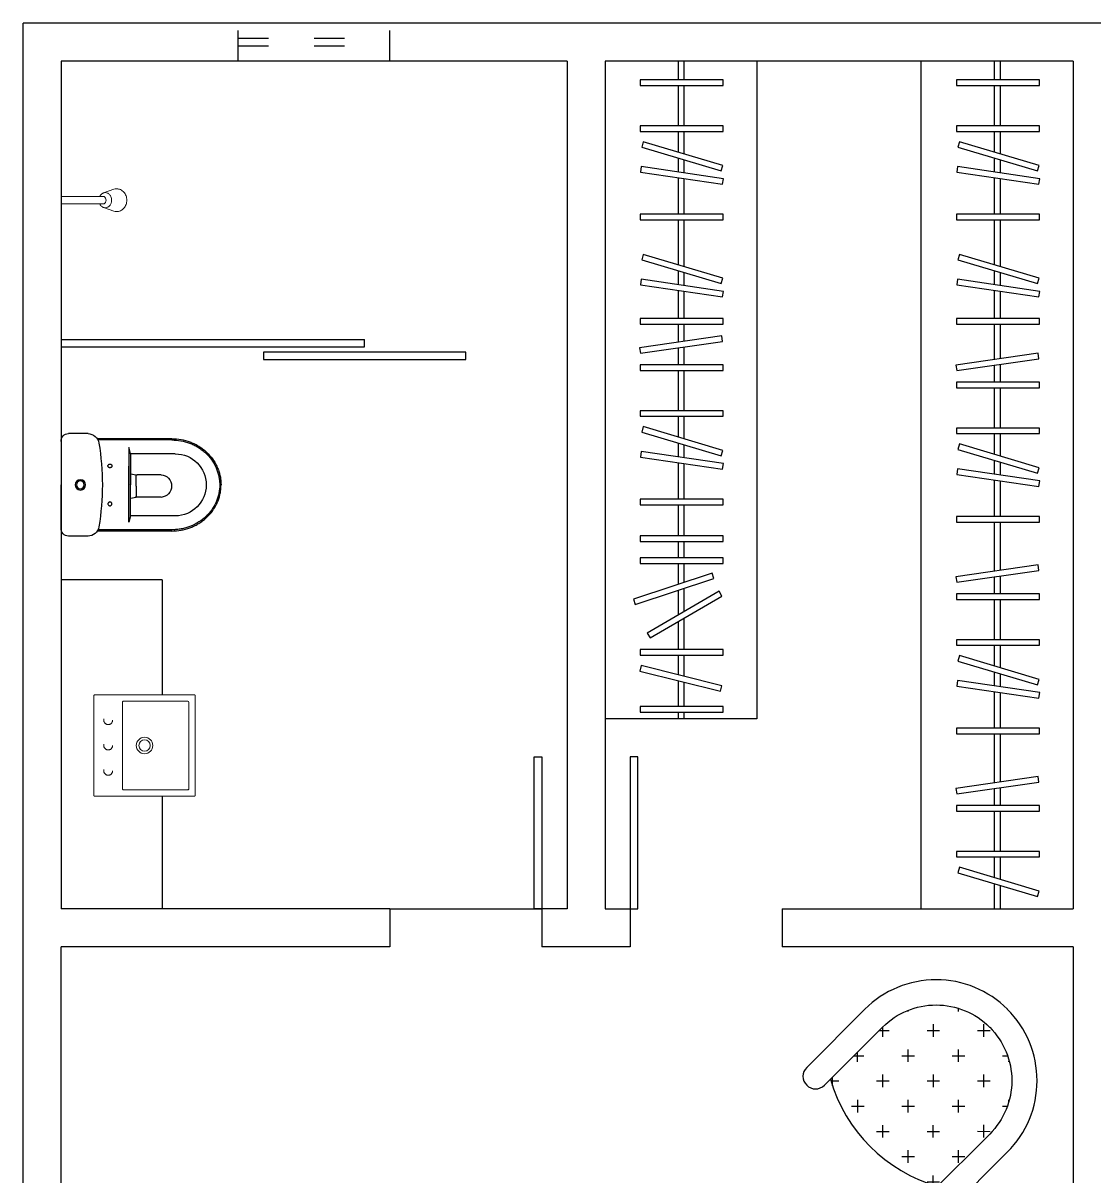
# Model space of a CAD drawing. Header units: millimetres. Extents: x 2474 to 13490, y 3748 to 6960.
# Drawn here: x 5766.8 to 6190.4, y 5285.7 to 5741.6 of the extents above; entities that cross this region are included whole.
import ezdxf

# ---------------------------------------------------------------- set-up
doc = ezdxf.new("R2010")
doc.units = ezdxf.units.MM
for name, pattern in [('ACAD_ISO03W100', [30, 12, -18]), ('DASHSPACE', [30, 12, -18]), ('JIS_02_2.0', [3, 2, -1])]:
    doc.linetypes.add(name, pattern=pattern)
for name, color, linetype in [('02', 2, 'Continuous'), ('2', 2, 'Continuous'), ('Bancadas', 3, 'Continuous'), ('Block1', 1, 'Continuous'), ('Blocos 2', 2, 'Continuous'), ('janela alta', 2, 'JIS_02_2.0'), ('Linha de Piso', 1, 'Continuous'), ('Mobilia', 2, 'Continuous'), ('Parede', 5, 'Continuous'), ('Portas', 2, 'Continuous')]:
    doc.layers.add(name, color=color, linetype=linetype)
doc.layers.add('BANHO', color=2, linetype='Continuous', lineweight=20)

# ---------------------------------------------------------------- blocks, each defined once
blk = doc.blocks.new('A$C29B65A74')
for p, q in [((-40.01, -39.64), (-40.01, 39.65)), ((-40.01, 39.65), (-40.01, -39.64)), ((-40.01, -39.64), (-40.01, 39.65)), ((-39.65, 40), (39.64, 40)), ((39.64, 40), (-39.65, 40)), ((-39.65, 40), (39.64, 40)), ((39.99, 39.65), (39.99, -39.64)), ((39.99, -39.64), (39.99, 39.65)), ((39.99, 39.65), (39.99, -39.64)), ((-35.07, 16.4), (-35.07, -34)), ((-34.07, 17.4), (34.07, 17.4)), ((35.07, 16.4), (35, -34.11)), ((34.11, -35), (-34.01, -35)), ((-34.01, -35), (33.99, -35)), ((-34.01, -35), (33.99, -35)), ((33.99, -35), (-34.01, -35)), ((39.64, -40), (-39.65, -40)), ((-39.65, -40), (39.64, -40)), ((39.64, -40), (-39.65, -40))]:
    blk.add_line(p, q)
blk.add_lwpolyline([(-34.01, -35), (-34.28, -34.96), (-34.41, -34.91), (-34.54, -34.84), (-34.71, -34.71), (-34.88, -34.49), (-34.94, -34.36), (-34.98, -34.22), (-35.01, -34)])
at = {"linetype": 'DASHSPACE'}
for centre in [(-20, 28.7), (0, 28.7), (20, 28.7)]:
    blk.add_circle(centre, 3.5, dxfattribs=at)
for radius in [6.5, 4.45]:
    blk.add_circle((0, 0), radius)
for centre, radius, start, end in [((-39.65, 39.65), 0.356, 90, 180.00001), ((-39.65, 39.65), 0.356, 90, 180.00001), ((-39.65, 39.65), 0.356, 90, 180.00001), ((39.64, 39.65), 0.356, 0.00001, 90), ((39.64, 39.65), 0.356, 0.00001, 90), ((39.64, 39.65), 0.356, 0, 90), ((-34.07, 16.4), 1, 90, 180.07115), ((34.07, 16.4), 1, 359.92428, 90), ((-34.01, -34), 0.999, 179.96447, 270.03552), ((-34.01, -34), 0.999, 179.96447, 270.03552), ((34.11, -34.11), 0.89, 270, 359.92428), ((-39.65, -39.64), 0.356, 179.99999, 270), ((-39.65, -39.64), 0.356, 180.00001, 270), ((-39.65, -39.64), 0.356, 180.00001, 270), ((39.64, -39.64), 0.356, 270, 0.00001), ((39.64, -39.64), 0.356, 270, 0.00001), ((39.64, -39.64), 0.356, 270, 0.00001)]:
    blk.add_arc(centre, radius, start, end)
blk = doc.blocks.new('CH-D-PL')
for p, q in [((15.33, 1.5), (17, 1.5)), ((15.33, -1.5), (17, -1.5))]:
    blk.add_line(p, q)
blk.add_lwpolyline([(25.69, 1.75, 0.093737), (24.83, 3.18, 0.102376), (23.51, 4.17, 0.109452), (22, 4.5, 0.085068), (20.81, 4.3), (16.8, 2.88, 0.030468), (16.57, 2.78, 0.104065), (15.73, 2.12, 0.061293), (15.33, 1.5), (0, 1.5), (0, -1.5), (15.33, -1.5, 0.061293), (15.73, -2.12, 0.104065), (16.57, -2.78, 0.030468), (16.8, -2.88), (20.81, -4.3, 0.085068), (22, -4.5, 0.109452), (23.51, -4.17, 0.102376), (24.83, -3.18, 0.093737), (25.69, -1.75, 0.088426), (26, 0, 0.088426)], format="xyb", close=True)
blk.add_lwpolyline([(16.57, -2.78, 0.115836), (17.5, -3, 0.115836), (18.43, -2.78, 0.104065), (19.27, -2.12, 0.09084), (19.8, -1.17, 0.083285), (20, 0, 0.083285), (19.8, 1.17, 0.09084), (19.27, 2.12, 0.104065), (18.43, 2.78, 0.115836), (17.5, 3, 0.115836), (16.57, 2.78)], format="xyb")
blk.add_arc((16.02, 0), 1.79, 303.2251, 56.7749)
blk = doc.blocks.new('CP707_p')
at = {"layer": '2'}
for p, q in [((-0.1718, 0), (0, 0)), ((0.1718, 0), (0, 0)), ((-0.1825, -0.4381), (-0.1825, -0.1429)), ((-0.1775, -0.4381), (-0.1775, -0.1457)), ((0.1775, -0.4381), (0.1775, -0.1457)), ((0.1825, -0.4381), (0.1825, -0.1429)), ((-0.1475, -0.2673), (0, -0.2673)), ((0.1475, -0.2673), (0, -0.2673)), ((-0.1225, -0.4515), (-0.1225, -0.274)), ((-0.1225, -0.274), (0, -0.274)), ((0.1225, -0.274), (0, -0.274)), ((0.1225, -0.4515), (0.1225, -0.274))]:
    blk.add_line(p, q, dxfattribs=at)
at = {"layer": '2', "ltscale": 0.386142}
for p, q in [((-0.2024, -0.1066), (-0.2024, -0.0293)), ((0.2024, -0.1066), (0.2024, -0.0293))]:
    blk.add_line(p, q, dxfattribs=at)
at = {"layer": '2', "ltscale": 0.129329}
for p, q in [((-0.1225, -0.274), (-0.1475, -0.2673)), ((0.1225, -0.274), (0.1475, -0.2673))]:
    blk.add_line(p, q, dxfattribs=at)
at = {"layer": '2', "ltscale": 0.37039}
blk.add_line((0, -0.2673), (-0.0741, -0.2673), dxfattribs=at)
at = {"layer": '2', "ltscale": 0.120096}
blk.add_line((-0.0439, -0.274), (-0.0391, -0.2975), dxfattribs=at)
at = {"layer": '2', "ltscale": 0.476335}
for p, q in [((-0.0402, -0.3956), (-0.0402, -0.3003)), ((0.0492, -0.3956), (0.0492, -0.3003))]:
    blk.add_line(p, q, dxfattribs=at)
at = {"layer": '2', "ltscale": 0.203675}
for q in [(-0.0362, -0.2963), (0.0452, -0.2963)]:
    blk.add_line((0.0045, -0.2963), q, dxfattribs=at)
at = {"layer": '2', "ltscale": 0.120095}
blk.add_line((0.0528, -0.274), (0.0481, -0.2975), dxfattribs=at)
at = {"layer": '2'}
for points in [[(-0.075, -0.1854), (-0.0766, -0.1856), (-0.0782, -0.1862), (-0.0796, -0.1871), (-0.0808, -0.1884), (-0.0813, -0.1892), (-0.0817, -0.19), (-0.082, -0.1908), (-0.0823, -0.1917), (-0.0824, -0.1933)], [(-0.0824, -0.1933), (-0.0822, -0.1951), (-0.0817, -0.1968), (-0.0807, -0.1984), (-0.0802, -0.199), (-0.0795, -0.1996), (-0.0788, -0.2001), (-0.078, -0.2005), (-0.0773, -0.2009), (-0.0764, -0.2011), (-0.075, -0.2012)], [(-0.0676, -0.1933), (-0.0678, -0.1915), (-0.0683, -0.1898), (-0.0693, -0.1883), (-0.0698, -0.1876), (-0.0705, -0.187), (-0.0712, -0.1865), (-0.072, -0.1861), (-0.0727, -0.1858), (-0.0736, -0.1856), (-0.075, -0.1854)], [(-0.075, -0.2012), (-0.0734, -0.201), (-0.0718, -0.2005), (-0.0704, -0.1995), (-0.0692, -0.1983), (-0.0687, -0.1975), (-0.0683, -0.1967), (-0.068, -0.1958), (-0.0677, -0.195), (-0.0676, -0.1933)], [(0.0676, -0.1933), (0.0678, -0.1915), (0.0683, -0.1898), (0.0693, -0.1883), (0.0698, -0.1876), (0.0705, -0.187), (0.0712, -0.1865), (0.072, -0.1861), (0.0727, -0.1858), (0.0736, -0.1856), (0.075, -0.1854)], [(0.075, -0.2012), (0.0734, -0.201), (0.0718, -0.2005), (0.0704, -0.1995), (0.0692, -0.1983), (0.0687, -0.1975), (0.0683, -0.1967), (0.068, -0.1958), (0.0677, -0.195), (0.0676, -0.1933)], [(0.075, -0.1854), (0.0766, -0.1856), (0.0782, -0.1862), (0.0796, -0.1871), (0.0808, -0.1884), (0.0813, -0.1892), (0.0817, -0.19), (0.082, -0.1908), (0.0823, -0.1917), (0.0824, -0.1933)], [(0.0824, -0.1933), (0.0822, -0.1951), (0.0817, -0.1968), (0.0807, -0.1984), (0.0802, -0.199), (0.0795, -0.1996), (0.0788, -0.2001), (0.078, -0.2005), (0.0773, -0.2009), (0.0764, -0.2011), (0.075, -0.2012)], [(-0.1825, -0.4381), (-0.1823, -0.4472), (-0.1817, -0.4562), (-0.1807, -0.4652), (-0.1793, -0.4742), (-0.1775, -0.4831), (-0.1754, -0.4918), (-0.1728, -0.5005), (-0.1699, -0.509), (-0.1683, -0.5132), (-0.1666, -0.5173), (-0.1648, -0.5215), (-0.163, -0.5255), (-0.161, -0.5295), (-0.159, -0.5335), (-0.1568, -0.5374), (-0.1546, -0.5413), (-0.1523, -0.5451), (-0.1499, -0.5488), (-0.1475, -0.5525), (-0.145, -0.5561), (-0.1424, -0.5596), (-0.1397, -0.5631), (-0.1369, -0.5665), (-0.1341, -0.5699), (-0.1291, -0.5754)], [(-0.1775, -0.4381), (-0.1773, -0.447), (-0.1767, -0.456), (-0.1757, -0.4649), (-0.1743, -0.4737), (-0.1726, -0.4825), (-0.1704, -0.4912), (-0.1678, -0.4997), (-0.1664, -0.5039), (-0.1649, -0.5081), (-0.1633, -0.5122), (-0.1616, -0.5163), (-0.1599, -0.5204), (-0.158, -0.5244), (-0.156, -0.5283), (-0.154, -0.5322), (-0.1519, -0.5361), (-0.1497, -0.5399), (-0.1474, -0.5436), (-0.145, -0.5473), (-0.1426, -0.5509), (-0.14, -0.5544), (-0.1374, -0.5579), (-0.1347, -0.5613), (-0.132, -0.5646), (-0.1292, -0.5679), (-0.1255, -0.572)], [(0.1255, -0.572), (0.1312, -0.5656), (0.1366, -0.5589), (0.1418, -0.552), (0.1466, -0.5448), (0.1512, -0.5373), (0.1554, -0.5296), (0.1592, -0.5217), (0.1628, -0.5136), (0.1659, -0.5053), (0.1687, -0.4969), (0.17, -0.4926), (0.1712, -0.4883), (0.1722, -0.484), (0.1732, -0.4796), (0.1741, -0.4752), (0.1748, -0.4708), (0.1755, -0.4663), (0.1761, -0.4619), (0.1766, -0.4574), (0.177, -0.4529), (0.1773, -0.4485), (0.1774, -0.444), (0.1775, -0.4381)], [(0.1825, -0.4381), (0.1823, -0.4472), (0.1817, -0.4562), (0.1807, -0.4652), (0.1793, -0.4742), (0.1775, -0.4831), (0.1754, -0.4918), (0.1728, -0.5005), (0.1699, -0.509), (0.1683, -0.5132), (0.1666, -0.5173), (0.1648, -0.5215), (0.163, -0.5255), (0.161, -0.5295), (0.159, -0.5335), (0.1568, -0.5374), (0.1546, -0.5413), (0.1523, -0.5451), (0.1499, -0.5488), (0.1475, -0.5525), (0.145, -0.5561), (0.1424, -0.5596), (0.1397, -0.5631), (0.1369, -0.5665), (0.1341, -0.5699), (0.1291, -0.5754)], [(-0.1291, -0.5754), (-0.123, -0.5816), (-0.1167, -0.5874), (-0.1101, -0.593), (-0.1034, -0.5982), (-0.0964, -0.603), (-0.0892, -0.6076), (-0.0818, -0.6117), (-0.0781, -0.6137), (-0.0743, -0.6155), (-0.0704, -0.6173), (-0.0666, -0.6189), (-0.0627, -0.6205), (-0.0588, -0.622), (-0.0548, -0.6234), (-0.0508, -0.6246), (-0.0468, -0.6258), (-0.0428, -0.6269), (-0.0388, -0.6279), (-0.0347, -0.6288), (-0.0306, -0.6296), (-0.0265, -0.6303), (-0.0224, -0.6309), (-0.0183, -0.6314), (-0.0141, -0.6317), (-0.01, -0.632), (-0.0059, -0.6322), (-0.0017, -0.6323), (0, -0.6323)], [(-0.1255, -0.572), (-0.1195, -0.5781), (-0.1132, -0.5838), (-0.1067, -0.5893), (-0.1, -0.5944), (-0.0931, -0.5992), (-0.086, -0.6036), (-0.0788, -0.6077), (-0.075, -0.6096), (-0.0713, -0.6114), (-0.0675, -0.6131), (-0.0637, -0.6147), (-0.0599, -0.6163), (-0.056, -0.6177), (-0.0521, -0.619), (-0.0482, -0.6202), (-0.0442, -0.6214), (-0.0402, -0.6224), (-0.0362, -0.6234), (-0.0322, -0.6242), (-0.0282, -0.6249), (-0.0241, -0.6256), (-0.0201, -0.6261), (-0.016, -0.6266), (-0.012, -0.6269), (-0.0079, -0.6272), (0, -0.6273)], [(0, -0.6273), (0.0081, -0.6271), (0.0163, -0.6266), (0.0244, -0.6256), (0.0324, -0.6242), (0.0404, -0.6224), (0.0483, -0.6202), (0.0561, -0.6176), (0.0638, -0.6147), (0.0714, -0.6114), (0.0789, -0.6077), (0.0861, -0.6036), (0.0897, -0.6014), (0.0932, -0.5991), (0.0967, -0.5968), (0.1001, -0.5944), (0.1035, -0.5918), (0.1069, -0.5892), (0.1101, -0.5865), (0.1133, -0.5837), (0.1165, -0.5809), (0.1196, -0.5779), (0.1255, -0.572)], [(0.1291, -0.5754), (0.123, -0.5816), (0.1167, -0.5874), (0.1101, -0.593), (0.1034, -0.5982), (0.0964, -0.603), (0.0892, -0.6076), (0.0818, -0.6117), (0.0781, -0.6137), (0.0743, -0.6155), (0.0704, -0.6173), (0.0666, -0.6189), (0.0627, -0.6205), (0.0588, -0.622), (0.0548, -0.6234), (0.0508, -0.6246), (0.0468, -0.6258), (0.0428, -0.6269), (0.0388, -0.6279), (0.0347, -0.6288), (0.0306, -0.6296), (0.0265, -0.6303), (0.0224, -0.6309), (0.0183, -0.6314), (0.0141, -0.6317), (0.01, -0.632), (0.0059, -0.6322), (0.0017, -0.6323), (0, -0.6323)]]:
    blk.add_lwpolyline(points, dxfattribs=at)
for radius in [0.0205, 0.0155]:
    blk.add_circle((0, -0.0763), radius, dxfattribs=at)
for centre, radius, start, end in [((-0.1727, -0.0297), 0.0297, 88.1732, 179.3223), ((0.1727, -0.0297), 0.0297, 0.6777, 91.8268), ((-0.1586, -0.1062), 0.0438, 180.507, 260.9856), ((0.1586, -0.1062), 0.0438, 279.0144, 359.493), ((0, 0.8314), 0.9947, 260.4248, 270.0011), ((0, 0.8314), 0.9947, 269.9988, 279.5752), ((-0.0362, -0.3003), 0.004, 90, 180), ((0.0452, -0.3003), 0.004, 0, 90), ((0.0046, -0.3921), 0.045, 184.4497, 269.835), ((0.0044, -0.3921), 0.045, 270.165, 355.5503), ((0, -0.4515), 0.1225, 180, 270), ((0, -0.4515), 0.1225, 270, 0)]:
    blk.add_arc(centre, radius, start, end, dxfattribs=at)
blk = doc.blocks.new('*X27')
at = {"color": 0}
for p, q in [((60.46, 97.58), (60.18, 97.85)), ((63.64, 97.58), (64.7, 98.64)), ((64.7, 97.58), (63.64, 98.64)), ((67.88, 97.58), (68.3, 98)), ((68.94, 97.58), (68.78, 97.75)), ((56.21, 93.34), (56.11, 93.45)), ((59.4, 93.34), (60.46, 94.4)), ((60.46, 93.34), (59.4, 94.4)), ((63.64, 93.34), (64.7, 94.4)), ((64.7, 93.34), (63.64, 94.4)), ((67.88, 93.34), (68.94, 94.4)), ((68.94, 93.34), (67.88, 94.4)), ((72.25, 94.27), (72.12, 94.4)), ((72.12, 93.34), (72.53, 93.74)), ((55.37, 89.31), (56.21, 90.16)), ((56.21, 89.1), (55.37, 89.94)), ((59.4, 89.1), (60.46, 90.16)), ((60.46, 89.1), (59.4, 90.16)), ((63.64, 89.1), (64.7, 90.16)), ((64.7, 89.1), (63.64, 90.16)), ((67.88, 89.1), (68.94, 90.16)), ((68.94, 89.1), (67.88, 90.16)), ((72.12, 89.1), (73.19, 90.16)), ((73.19, 89.1), (72.12, 90.16)), ((55.37, 85.07), (56.21, 85.91)), ((56.21, 84.85), (55.37, 85.69)), ((59.4, 84.85), (60.46, 85.91)), ((60.46, 84.85), (59.4, 85.91)), ((63.64, 84.85), (64.7, 85.91)), ((64.7, 84.85), (63.64, 85.91)), ((67.88, 84.85), (68.94, 85.91)), ((68.94, 84.85), (67.88, 85.91)), ((72.12, 84.85), (73.19, 85.91)), ((73.19, 84.85), (72.12, 85.91)), ((56.1, 80.73), (55.37, 81.45)), ((55.55, 81.01), (56.21, 81.67)), ((59.4, 80.61), (60.46, 81.67)), ((60.46, 80.61), (59.4, 81.67)), ((63.64, 80.61), (64.7, 81.67)), ((64.7, 80.61), (63.64, 81.67)), ((67.88, 80.61), (68.94, 81.67)), ((68.94, 80.61), (67.88, 81.67)), ((72.12, 80.61), (73.19, 81.67)), ((72.93, 80.86), (72.12, 81.67))]:
    blk.add_line(p, q, dxfattribs=at)
blk = doc.blocks.new('C2cadei5')
at = {"color": 2}
blk.add_lwpolyline([(-62.5519, -98.9028, -0.414214), (-62.253, -98.6039), (-62.2524, -98.6039, -0.414214), (-61.9535, -98.9028), (-61.9535, -99.2277, 1), (-61.8538, -99.2277), (-61.8538, -98.9028, 0.414214), (-62.2524, -98.5042), (-62.253, -98.5042, 0.414214), (-62.6515, -98.9028), (-62.6515, -99.2277, 1), (-62.5519, -99.2277)], format="xyb", close=True, dxfattribs=at)
blk.add_arc((-62.2527, -98.6524), 0.6192, 241.1034, 298.8966, dxfattribs=at)
at = {"color": 2, "xscale": 0.03321345106686475, "yscale": 0.03321345106686475, "zscale": 0.03321345106686475}
blk.add_blockref('*X27', (-64.391, -101.8883), dxfattribs=at)

msp = doc.modelspace()

# ---------------------------------------------------------------- linework, layer by layer
at = {"layer": '02'}
for p, q in [((6056.79, 5726.65), (6056.79, 5466.65)), ((6121.79, 5391.65), (6121.79, 5726.65)), ((5861.79, 5611.65), (5861.79, 5608.65)), ((6056.79, 5466.65), (5996.79, 5466.65))]:
    msp.add_line(p, q, dxfattribs=at)
at = {"layer": 'Bancadas'}
for p, q in [((5781.79, 5616.65), (5901.79, 5616.65)), ((5781.79, 5613.65), (5901.79, 5613.65)), ((5901.79, 5613.65), (5901.79, 5616.65)), ((5901.79, 5611.65), (5861.79, 5611.65)), ((5941.79, 5611.65), (5901.79, 5611.65)), ((5941.79, 5608.65), (5941.79, 5611.65)), ((5861.79, 5608.65), (5941.79, 5608.65)), ((5821.79, 5521.65), (5781.79, 5521.65)), ((5821.79, 5521.65), (5821.79, 5476.15)), ((5821.79, 5436.15), (5821.79, 5391.65))]:
    msp.add_line(p, q, dxfattribs=at)
at = {"layer": 'Block1'}
for p, q in [((6025.66, 5726.65), (6025.66, 5719.19)), ((6027.91, 5726.65), (6027.91, 5719.19)), ((6150.66, 5726.65), (6150.66, 5719.19)), ((6152.91, 5726.65), (6152.91, 5719.19)), ((6025.66, 5716.97), (6025.66, 5701.04)), ((6027.91, 5716.97), (6027.91, 5701.04)), ((6150.66, 5716.97), (6150.66, 5701.04)), ((6152.91, 5716.97), (6152.91, 5701.04)), ((6025.66, 5698.82), (6025.66, 5690.64)), ((6027.91, 5698.82), (6027.91, 5689.96)), ((6150.66, 5698.82), (6150.66, 5690.64)), ((6152.91, 5698.82), (6152.91, 5689.96)), ((6025.66, 5688.31), (6025.66, 5682.78)), ((6027.91, 5687.64), (6027.91, 5682.45)), ((6150.66, 5688.31), (6150.66, 5682.78)), ((6152.91, 5687.64), (6152.91, 5682.45)), ((6025.66, 5680.54), (6025.66, 5666.13)), ((6027.91, 5680.2), (6027.91, 5666.13)), ((6150.66, 5680.54), (6150.66, 5666.13)), ((6152.91, 5680.2), (6152.91, 5666.13)), ((6025.66, 5663.9), (6025.66, 5651.63)), ((6027.91, 5663.9), (6027.91, 5651.63)), ((6150.66, 5663.9), (6150.66, 5651.63)), ((6152.91, 5663.9), (6152.91, 5651.63)), ((6025.66, 5651.63), (6025.66, 5646.13)), ((6027.91, 5651.63), (6027.91, 5645.45)), ((6150.66, 5651.63), (6150.66, 5646.13)), ((6152.91, 5651.63), (6152.91, 5645.45)), ((6025.66, 5643.81), (6025.66, 5638.28)), ((6027.91, 5643.13), (6027.91, 5637.94)), ((6150.66, 5643.81), (6150.66, 5638.28)), ((6152.91, 5643.13), (6152.91, 5637.94)), ((6025.66, 5636.03), (6025.66, 5624.92)), ((6027.91, 5635.7), (6027.91, 5624.92)), ((6150.66, 5636.03), (6150.66, 5624.92)), ((6152.91, 5635.7), (6152.91, 5624.92)), ((6025.66, 5622.7), (6025.66, 5615.52)), ((6027.91, 5622.7), (6027.91, 5615.85)), ((6150.66, 5622.7), (6150.66, 5615.52)), ((6152.91, 5622.7), (6152.91, 5615.85)), ((6025.66, 5613.28), (6025.66, 5606.61)), ((6027.91, 5613.6), (6027.91, 5606.61)), ((6150.66, 5615.85), (6150.66, 5608.67)), ((6152.91, 5615.85), (6152.91, 5608.99)), ((6025.66, 5604.39), (6025.66, 5588.46)), ((6027.91, 5604.39), (6027.91, 5588.46)), ((6150.66, 5606.43), (6150.66, 5599.76)), ((6152.91, 5606.75), (6152.91, 5599.76)), ((6150.66, 5597.54), (6150.66, 5581.61)), ((6152.91, 5597.54), (6152.91, 5581.61)), ((6025.66, 5586.24), (6025.66, 5578.05)), ((6027.91, 5586.24), (6027.91, 5577.38)), ((6150.66, 5579.39), (6150.66, 5571.2)), ((6152.91, 5579.39), (6152.91, 5570.52)), ((6025.66, 5575.73), (6025.66, 5570.2)), ((6027.91, 5575.05), (6027.91, 5569.86)), ((6025.66, 5567.95), (6025.66, 5553.54)), ((6150.66, 5568.88), (6150.66, 5563.35)), ((6152.91, 5568.2), (6152.91, 5563.01)), ((6027.91, 5567.62), (6027.91, 5553.54)), ((6150.66, 5561.1), (6150.66, 5546.69)), ((6152.91, 5560.77), (6152.91, 5546.69)), ((6025.66, 5551.32), (6025.66, 5539.05)), ((6027.91, 5551.32), (6027.91, 5539.05)), ((6150.66, 5544.47), (6150.66, 5532.2)), ((6152.91, 5544.47), (6152.91, 5532.2)), ((6025.66, 5536.83), (6025.66, 5530.26)), ((6027.91, 5536.83), (6027.91, 5530.26)), ((6150.66, 5532.2), (6150.66, 5525.02)), ((6152.91, 5532.2), (6152.91, 5525.35)), ((6025.66, 5528.03), (6025.66, 5519.83)), ((6027.91, 5528.03), (6027.91, 5520.58)), ((6150.66, 5522.78), (6150.66, 5516.11)), ((6152.91, 5523.1), (6152.91, 5516.11)), ((6027.91, 5518.24), (6027.91, 5508.97)), ((6025.66, 5517.48), (6025.66, 5507.66)), ((6150.66, 5513.89), (6150.66, 5497.96)), ((6152.91, 5513.89), (6152.91, 5497.96)), ((6025.66, 5505.08), (6025.66, 5494.13)), ((6027.91, 5506.4), (6027.91, 5494.13)), ((6150.66, 5495.74), (6150.66, 5487.55)), ((6152.91, 5495.74), (6152.91, 5486.87)), ((6025.66, 5491.91), (6025.66, 5484.07)), ((6027.91, 5491.91), (6027.91, 5483.51)), ((6025.66, 5481.78), (6025.66, 5471.59)), ((6025.66, 5481.78), (6025.66, 5471.59)), ((6027.91, 5481.22), (6027.91, 5471.59)), ((6027.91, 5481.22), (6027.91, 5471.59)), ((6150.66, 5485.23), (6150.66, 5479.7)), ((6152.91, 5484.55), (6152.91, 5479.36)), ((6150.66, 5477.45), (6150.66, 5463.04)), ((6152.91, 5477.12), (6152.91, 5463.04)), ((6025.66, 5469.37), (6025.66, 5466.65)), ((6025.66, 5469.37), (6025.66, 5466.65)), ((6027.91, 5469.37), (6027.91, 5466.65)), ((6027.91, 5469.37), (6027.91, 5466.65)), ((6150.66, 5460.82), (6150.66, 5448.55)), ((6152.91, 5460.82), (6152.91, 5448.55)), ((6150.66, 5448.55), (6150.66, 5441.37)), ((6152.91, 5448.55), (6152.91, 5441.7)), ((6150.66, 5439.13), (6150.66, 5432.46)), ((6152.91, 5439.45), (6152.91, 5432.46)), ((6150.66, 5430.24), (6150.66, 5414.31)), ((6152.91, 5430.24), (6152.91, 5414.31)), ((6150.66, 5412.09), (6150.66, 5403.9)), ((6152.91, 5412.09), (6152.91, 5403.22)), ((6150.66, 5401.58), (6150.66, 5391.65)), ((6152.91, 5400.9), (6152.91, 5391.65))]:
    msp.add_line(p, q, dxfattribs=at)
for points in [[(6043.45, 5716.97), (6043.45, 5719.19), (6010.65, 5719.19), (6010.65, 5716.97)], [(6168.45, 5716.97), (6168.45, 5719.19), (6135.65, 5719.19), (6135.65, 5716.97)], [(6043.45, 5698.82), (6043.45, 5701.04), (6010.65, 5701.04), (6010.65, 5698.82)], [(6168.45, 5698.82), (6168.45, 5701.04), (6135.65, 5701.04), (6135.65, 5698.82)], [(6042.7, 5683.21), (6043.34, 5685.33), (6011.92, 5694.76), (6011.28, 5692.63)], [(6167.7, 5683.21), (6168.34, 5685.33), (6136.92, 5694.76), (6136.28, 5692.63)], [(6043.26, 5677.93), (6043.58, 5680.13), (6011.13, 5684.93), (6010.81, 5682.73)], [(6168.26, 5677.93), (6168.58, 5680.13), (6136.13, 5684.93), (6135.81, 5682.73)], [(6043.45, 5663.9), (6043.45, 5666.13), (6010.65, 5666.13), (6010.65, 5663.9)], [(6168.45, 5663.9), (6168.45, 5666.13), (6135.65, 5666.13), (6135.65, 5663.9)], [(6042.7, 5638.7), (6043.34, 5640.83), (6011.92, 5650.25), (6011.28, 5648.12)], [(6167.7, 5638.7), (6168.34, 5640.83), (6136.92, 5650.25), (6136.28, 5648.12)], [(6043.26, 5633.42), (6043.58, 5635.62), (6011.13, 5640.43), (6010.81, 5638.23)], [(6168.26, 5633.42), (6168.58, 5635.62), (6136.13, 5640.43), (6135.81, 5638.23)], [(6043.45, 5622.7), (6043.45, 5624.92), (6010.65, 5624.92), (6010.65, 5622.7)], [(6168.45, 5622.7), (6168.45, 5624.92), (6135.65, 5624.92), (6135.65, 5622.7)], [(6043.27, 5615.79), (6042.96, 5617.99), (6010.48, 5613.36), (6010.8, 5611.16)], [(6168.27, 5608.94), (6167.96, 5611.14), (6135.48, 5606.51), (6135.8, 5604.31)], [(6043.45, 5604.39), (6043.45, 5606.61), (6010.65, 5606.61), (6010.65, 5604.39)], [(6168.45, 5597.54), (6168.45, 5599.76), (6135.65, 5599.76), (6135.65, 5597.54)], [(6043.45, 5586.24), (6043.45, 5588.46), (6010.65, 5588.46), (6010.65, 5586.24)], [(6042.7, 5570.62), (6043.34, 5572.75), (6011.92, 5582.17), (6011.28, 5580.04)], [(6168.45, 5579.39), (6168.45, 5581.61), (6135.65, 5581.61), (6135.65, 5579.39)], [(6043.26, 5565.35), (6043.58, 5567.54), (6011.13, 5572.35), (6010.81, 5570.15)], [(6167.7, 5563.77), (6168.34, 5565.9), (6136.92, 5575.32), (6136.28, 5573.19)], [(6168.26, 5558.49), (6168.58, 5560.69), (6136.13, 5565.5), (6135.81, 5563.3)], [(6043.45, 5551.32), (6043.45, 5553.54), (6010.65, 5553.54), (6010.65, 5551.32)], [(6168.45, 5544.47), (6168.45, 5546.69), (6135.65, 5546.69), (6135.65, 5544.47)], [(6043.45, 5536.83), (6043.45, 5539.05), (6010.65, 5539.05), (6010.65, 5536.83)], [(6043.45, 5528.03), (6043.45, 5530.26), (6010.65, 5530.26), (6010.65, 5528.03)], [(6168.27, 5525.29), (6167.96, 5527.49), (6135.48, 5522.86), (6135.8, 5520.66)], [(6039.84, 5522.21), (6039.14, 5524.32), (6008.02, 5513.95), (6008.72, 5511.84)], [(6042.97, 5515.18), (6041.85, 5517.1), (6013.51, 5500.58), (6014.63, 5498.66)], [(6168.45, 5513.89), (6168.45, 5516.11), (6135.65, 5516.11), (6135.65, 5513.89)], [(6168.45, 5495.74), (6168.45, 5497.96), (6135.65, 5497.96), (6135.65, 5495.74)], [(6043.45, 5491.91), (6043.45, 5494.13), (6010.65, 5494.13), (6010.65, 5491.91)], [(6167.7, 5480.12), (6168.34, 5482.25), (6136.92, 5491.67), (6136.28, 5489.54)], [(6042.38, 5477.6), (6042.92, 5479.76), (6011.09, 5487.71), (6010.55, 5485.55)], [(6168.26, 5474.84), (6168.58, 5477.04), (6136.13, 5481.85), (6135.81, 5479.65)], [(6043.45, 5469.37), (6043.45, 5471.59), (6010.65, 5471.59), (6010.65, 5469.37)], [(6168.45, 5460.82), (6168.45, 5463.04), (6135.65, 5463.04), (6135.65, 5460.82)], [(6168.27, 5441.64), (6167.96, 5443.84), (6135.48, 5439.21), (6135.8, 5437.01)], [(6168.45, 5430.24), (6168.45, 5432.46), (6135.65, 5432.46), (6135.65, 5430.24)], [(6168.45, 5412.09), (6168.45, 5414.31), (6135.65, 5414.31), (6135.65, 5412.09)], [(6167.7, 5396.47), (6168.34, 5398.6), (6136.92, 5408.02), (6136.28, 5405.89)]]:
    msp.add_lwpolyline(points, close=True, dxfattribs=at)
at = {"layer": 'janela alta', "linetype": 'ACAD_ISO03W100'}
for p, q in [((5851.79, 5726.65), (5851.79, 5741.65)), ((5911.79, 5726.65), (5911.79, 5741.65)), ((5851.79, 5735.65), (5911.79, 5735.65)), ((5851.79, 5732.65), (5911.79, 5732.65))]:
    msp.add_line(p, q, dxfattribs=at)
at = {"layer": 'Linha de Piso'}
msp.add_line((5911.79, 5391.65), (5971.79, 5391.65), dxfattribs=at)
at = {"layer": 'Parede'}
for p, q in [((6266.79, 5741.65), (5766.79, 5741.65)), ((5766.79, 5231.65), (5766.79, 5741.65)), ((5781.79, 5726.65), (5781.79, 5391.65)), ((5981.79, 5726.65), (5781.79, 5726.65)), ((5981.79, 5726.65), (5981.79, 5391.65)), ((6181.79, 5726.65), (5996.79, 5726.65)), ((5996.79, 5726.65), (5996.79, 5391.65)), ((6181.79, 5726.65), (6181.79, 5391.65)), ((5911.79, 5391.65), (5781.79, 5391.65)), ((5911.79, 5391.65), (5911.79, 5376.65)), ((5981.79, 5391.65), (5971.79, 5391.65)), ((5971.79, 5391.65), (5971.79, 5376.65)), ((5996.79, 5391.65), (6006.79, 5391.65)), ((6006.79, 5391.65), (6006.79, 5376.65)), ((6066.79, 5391.65), (6066.79, 5376.65)), ((6066.79, 5391.65), (6181.79, 5391.65)), ((5911.79, 5376.65), (5781.79, 5376.65)), ((5781.79, 5231.65), (5781.79, 5376.65)), ((6006.79, 5376.65), (5971.79, 5376.65)), ((6181.79, 5376.65), (6066.79, 5376.65)), ((6181.79, 5376.65), (6181.79, 4966.65))]:
    msp.add_line(p, q, dxfattribs=at)
at = {"layer": 'Portas'}
for points in [[(5971.79, 5391.65), (5968.79, 5391.65), (5968.79, 5451.65), (5971.79, 5451.65)], [(6006.79, 5391.65), (6009.79, 5391.65), (6009.79, 5451.65), (6006.79, 5451.65)]]:
    msp.add_lwpolyline(points, close=True, dxfattribs=at)

# ---------------------------------------------------------------- block references
at = {"layer": 'BANHO', "xscale": -1, "rotation": 180}
msp.add_blockref('CH-D-PL', (5781.79, 5671.65), dxfattribs=at)
at = {"layer": 'BANHO', "xscale": 0.5, "yscale": 0.5, "zscale": 0.5, "rotation": 89.99999999999999}
msp.add_blockref('A$C29B65A74', (5814.79, 5456.15), dxfattribs=at)
at = {"layer": 'Blocos 2', "xscale": 100, "yscale": 100, "zscale": 100, "rotation": 315}
msp.add_blockref('C2cadei5', (17523.08, 7915.27), dxfattribs=at)
at = {"layer": 'Mobilia', "xscale": -100, "yscale": 100, "zscale": 100.0000000000002, "rotation": 90}
msp.add_blockref('CP707_p', (5781.79, 5559.15), dxfattribs=at)

doc.saveas('drawing.dxf')
